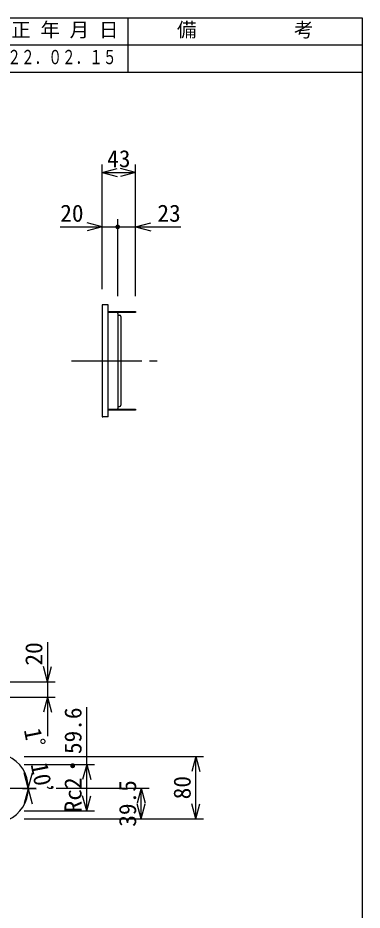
# Model space of a CAD drawing. Units: millimetres, scale not verified. Extents: x -1365 to 1365, y -930 to 870.
# Drawn here: x 923 to 1365, y -276 to 870 of the extents above; entities that cross this region are included whole.
import ezdxf
from ezdxf.enums import TextEntityAlignment as Align

# ---------------------------------------------------------------- set-up
doc = ezdxf.new("R2010")
doc.units = ezdxf.units.MM
doc.header["$LTSCALE"] = 10
doc.linetypes.add('CHAIN1', pattern=[8, 5, -1, 1, -1])
doc.linetypes.add('CHAIN2', pattern=[12, 9, -1, 1, -1])
for name, color, linetype in [('0-0_計極細', 2, 'Continuous'), ('0-1_計細線', 3, 'Continuous'), ('0-5_寸法線', 7, 'Continuous'), ('0-7_枠細線', 5, 'Continuous'), ('0-8_枠中線', 5, 'Continuous')]:
    doc.layers.add(name, color=color, linetype=linetype)
doc.styles.add('ＭＳ ゴシック', font='')
doc.styles.get('ＭＳ ゴシック').set_extended_font_data('MS Gothic')

msp = doc.modelspace()

# ---------------------------------------------------------------- hatches: boundary and pattern name
at = {"layer": '0-5_寸法線'}
msp.add_hatch(color=256, dxfattribs=at).paths.add_polyline_path([(1054.47, 601.58, 1), (1048.47, 601.58, 1)])

# ---------------------------------------------------------------- linework, layer by layer
at = {"layer": '0-0_計極細', "linetype": 'CHAIN2'}
msp.add_line((992.23, 429.58), (1107.45, 429.58), dxfattribs=at)
at = {"layer": '0-0_計極細', "linetype": 'CHAIN1'}
msp.add_line((758.27, -118.92), (931.89, -118.92), dxfattribs=at)
at = {"layer": '0-1_計細線'}
for p, q in [((1031.47, 500.58), (1031.47, 358.58)), ((1039.47, 501.58), (1032.47, 501.58)), ((1039.47, 357.58), (1039.47, 501.58)), ((1041.47, 491.58), (1041.47, 492.78)), ((1051.47, 491.58), (1051.47, 492.78)), ((1053.47, 491.58), (1053.47, 492.78)), ((1055.47, 491.58), (1055.47, 492.78)), ((1057.47, 491.58), (1057.47, 492.78)), ((1071.47, 491.58), (1071.47, 492.78)), ((1051.47, 490.58), (1051.47, 368.58)), ((1051.97, 488.08), (1053.97, 488.08)), ((1055.47, 486.58), (1055.47, 372.58)), ((1041.47, 366.38), (1041.47, 367.58)), ((1051.47, 366.38), (1051.47, 367.58)), ((1051.97, 371.08), (1053.97, 371.08)), ((1053.47, 366.38), (1053.47, 367.58)), ((1055.47, 366.38), (1055.47, 367.58)), ((1057.47, 366.38), (1057.47, 367.58)), ((1071.47, 366.38), (1071.47, 367.58)), ((1039.47, 357.58), (1032.47, 357.58))]:
    msp.add_line(p, q, dxfattribs=at)
for points in [[(1039.47, 492.78), (1074.47, 492.78), (1074.47, 491.58), (1039.47, 491.58)], [(1039.47, 367.58), (1074.47, 367.58), (1074.47, 366.38), (1039.47, 366.38)]]:
    msp.add_lwpolyline(points, close=True, dxfattribs=at)
for centre, radius, start, end in [((1032.47, 500.58), 1, 90, 180), ((1050.47, 490.58), 1, 0, 90), ((1051.97, 488.58), 0.5, 180, 270), ((1053.97, 486.58), 1.5, 0, 90), ((1050.47, 368.58), 1, 270, 360), ((1051.97, 370.58), 0.5, 90, 180), ((1053.97, 372.58), 1.5, 270, 360), ((1032.47, 358.58), 1, 180, 270)]:
    msp.add_arc(centre, radius, start, end, dxfattribs=at)
at = {"layer": '0-5_寸法線'}
for p, q in [((1031.47, 521.58), (1031.47, 681.58)), ((1031.47, 671.58), (1050.79, 676.76)), ((1074.47, 671.58), (1055.15, 676.76)), ((1074.47, 512.78), (1074.47, 681.58)), ((1031.47, 671.58), (1050.79, 666.41)), ((1031.47, 671.58), (1074.47, 671.58)), ((1074.47, 671.58), (1055.15, 666.41)), ((1031.47, 521.58), (1031.47, 611.58)), ((1051.47, 512.78), (1051.47, 611.58)), ((1074.47, 512.78), (1074.47, 611.58)), ((977.77, 601.58), (1051.47, 601.58)), ((1031.47, 601.58), (1012.15, 606.76)), ((1031.47, 601.58), (1012.15, 596.41)), ((1051.47, 601.58), (1132.4, 601.58)), ((1074.47, 601.58), (1093.79, 606.76)), ((1074.47, 601.58), (1093.79, 596.41)), ((961.47, 68.29), (961.47, -52.42)), ((961.47, 17.58), (956.3, 36.9)), ((961.47, 17.58), (966.65, 36.9)), ((881.47, 17.58), (971.47, 17.58)), ((871.47, -2.42), (971.47, -2.42)), ((961.47, -2.42), (956.3, -21.74)), ((961.47, -2.42), (966.65, -21.74)), ((1011.71, -148.23), (1011.71, -15.21)), ((931.71, -78.42), (1161.71, -78.42)), ((1151.71, -78.42), (1146.53, -97.74)), ((1151.71, -78.42), (1156.89, -97.74)), ((1151.71, -158.42), (1151.71, -78.42)), ((931.71, -88.61), (1021.71, -88.61)), ((1011.71, -88.61), (1006.53, -107.93)), ((1011.71, -88.61), (1016.89, -107.93)), ((936.86, -118.92), (931.69, -99.6)), ((936.86, -118.92), (942.04, -99.6)), ((911.66, -118.92), (946.86, -118.92)), ((911.66, -119.3), (946.85, -119.98)), ((936.85, -119.79), (931.31, -139)), ((936.85, -119.79), (941.66, -139.2)), ((972.47, -118.92), (1091.71, -118.92)), ((1081.71, -118.92), (1076.53, -138.24)), ((1081.71, -118.92), (1086.89, -138.24)), ((1081.71, -158.42), (1081.71, -118.92)), ((1011.71, -148.23), (1006.53, -128.91)), ((1011.71, -148.23), (1016.89, -128.91)), ((931.71, -148.23), (1021.71, -148.23)), ((1081.71, -158.42), (1076.53, -139.1)), ((1081.71, -158.42), (1086.89, -139.1)), ((1151.71, -158.42), (1146.53, -139.1)), ((1151.71, -158.42), (1156.89, -139.1)), ((931.71, -158.42), (1161.71, -158.42)), ((931.71, -158.42), (1091.71, -158.42))]:
    msp.add_line(p, q, dxfattribs=at)
for start, end in [(0, 65.80413), (295.52224, 358.9), (358.9, 360)]:
    msp.add_arc((891.66, -118.92), 45.2, start, end, dxfattribs=at)
at = {"layer": '0-7_枠細線'}
for p, q in [((1065, 800), (1065, 870)), ((1365, 835), (295, 835)), ((1365, 800), (295, 800))]:
    msp.add_line(p, q, dxfattribs=at)
at = {"layer": '0-8_枠中線'}
msp.add_lwpolyline([(-1365, -930), (-1365, 870), (1365, 870), (1365, -930)], close=True, dxfattribs=at)

# ---------------------------------------------------------------- texts
at = {"layer": '0-5_寸法線', "style": 'ＭＳ ゴシック'}
for s, p in [('43', (1037.97, 671.58)), ('20', (977.77, 601.58)), ('23', (1102.4, 601.58))]:
    msp.add_text(s, height=21.99, dxfattribs=at).set_placement(p, align=Align.BOTTOM_LEFT)
for s, rotation, p in [('20', 90, (961.47, 38.29)), ('Rc2・59.6', 90, (1011.71, -150.21)), ('1゜10’', 281.127, (924.61, -45.6)), ('39.5', 90, (1081.71, -168.67)), ('80', 90, (1151.71, -133.42))]:
    msp.add_text(s, height=21.99, rotation=rotation, dxfattribs=at).set_placement(p, align=Align.BOTTOM_LEFT)
at = {"layer": '0-7_枠細線', "style": 'ＭＳ ゴシック'}
for s, p in [('訂 正 年 月 日', (877.5, 840)), ('備\u3000\u3000\u3000\u3000\u3000考', (1127.5, 840))]:
    msp.add_text(s, height=18.33, dxfattribs=at).set_placement(p, align=Align.BOTTOM_LEFT)
at = {"layer": '0-7_枠細線', "style": 'ＭＳ ゴシック', "width": 0.7}
msp.add_text('２０２２．０２．１５', height=18.33, dxfattribs=at).set_placement((875, 805), align=Align.BOTTOM_LEFT)

doc.saveas('drawing.dxf')
